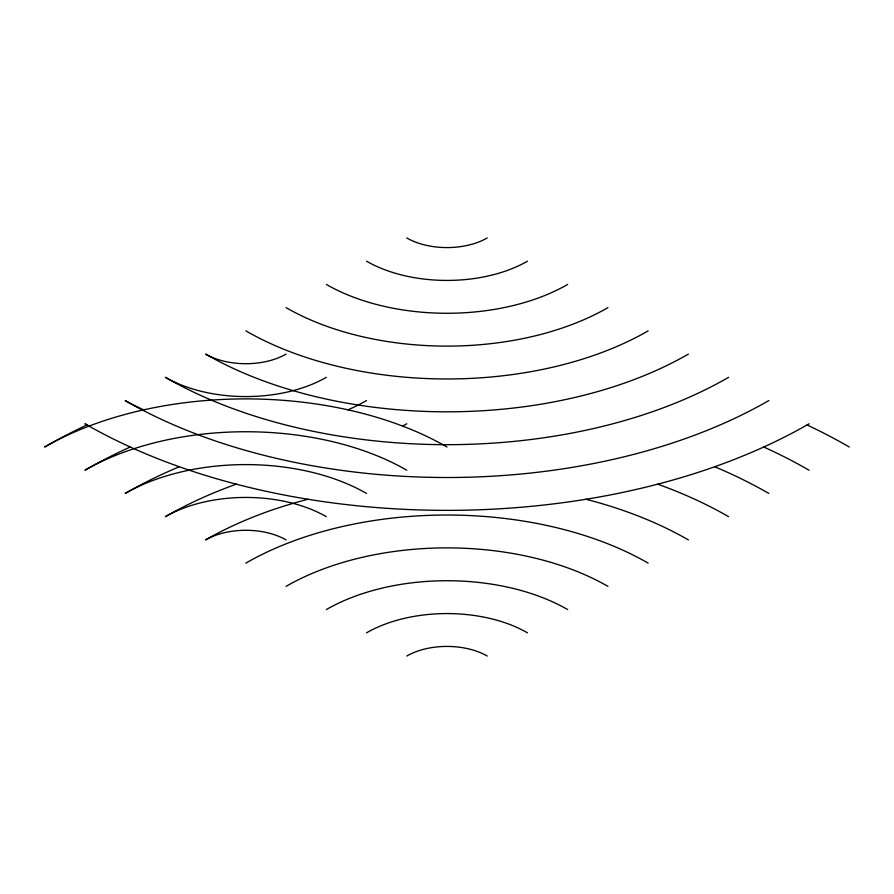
<?xml version="1.0" encoding="UTF-8"?>
<svg xmlns="http://www.w3.org/2000/svg" width="894" height="894" viewBox="0 0 894 894"><rect width="100%" height="100%" fill="white"/><g stroke="black" fill="none" stroke-linecap="round" stroke-linejoin="round"><path stroke-width="1.34" d="M86.953 424.929A568.942 328.478 0 0 0 44.7 447A284.471 164.239 0 0 1 447 447M807.047 424.929A568.942 328.478 0 0 1 849.3 447M527.46 261.182A113.784 65.698 0 0 1 366.54 261.182M567.69 284.415A170.687 98.541 0 0 1 326.31 284.415M607.92 307.637A227.579 131.384 0 0 1 286.08 307.637M648.15 330.869A284.471 164.239 0 0 1 245.85 330.869M809.07 423.778A512.05 295.623 0 0 1 84.93 423.778A227.579 131.384 0 0 0 89.054 426.092M406.77 423.778A227.579 131.384 0 0 1 402.646 426.092M366.54 632.818A113.784 65.698 0 0 1 527.46 632.818M326.31 609.585A170.687 98.541 0 0 1 567.69 609.585M286.08 586.363A227.579 131.384 0 0 1 607.92 586.363M245.85 563.131A284.471 164.239 0 0 1 648.15 563.131M768.84 400.546A455.147 262.78 0 0 1 125.16 400.546A170.687 98.541 0 0 0 143.755 409.832M366.54 400.546A170.687 98.541 0 0 1 347.945 409.832M728.61 377.324A398.255 229.937 0 0 1 165.39 377.324A113.784 65.698 0 0 0 326.31 377.324M688.38 354.091A341.363 197.082 0 0 1 205.62 354.091A56.892 32.843 0 0 0 286.08 354.091M308.005 499.254A341.363 197.082 0 0 0 205.62 539.909A56.892 32.843 0 0 1 286.08 539.909M585.995 499.254A341.363 197.082 0 0 1 688.38 539.909M236.262 484.168A398.255 229.937 0 0 0 165.39 516.676A113.784 65.698 0 0 1 326.31 516.676M657.738 484.168A398.255 229.937 0 0 1 728.61 516.676M179.303 466.746A455.147 262.78 0 0 0 125.16 493.454A170.687 98.541 0 0 1 366.54 493.454M714.697 466.746A455.147 262.78 0 0 1 768.84 493.454M130.233 447A512.05 295.623 0 0 0 84.93 470.222A227.579 131.384 0 0 1 406.77 470.222M763.767 447A512.05 295.623 0 0 1 809.07 470.222M406.77 656.04A56.892 32.843 0 0 1 487.23 656.04M487.23 237.96A56.892 32.843 0 0 1 406.77 237.96"/></g></svg>
